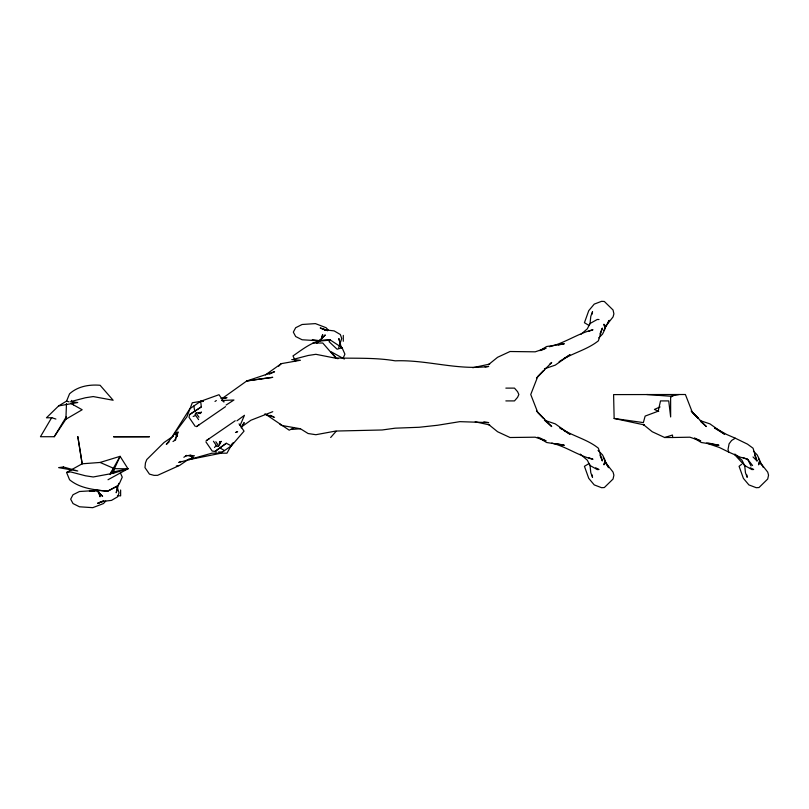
<?xml version="1.0" encoding="UTF-8"?>
<svg xmlns="http://www.w3.org/2000/svg" width="809" height="809" viewBox="0 0 809 809"><rect width="100%" height="100%" fill="white"/><g stroke="black" fill="none" stroke-linecap="round" stroke-linejoin="round"><path stroke-width="1.21" d="M55.912 419.062L51.857 417.747L51.311 418.273L40.45 436.718L54.243 436.718L65.883 419.244L66.49 403.509M589.973 324.065L590.803 316.329L592.522 311.698L592.218 314.034M108.012 479.747L127.984 468.775L120.106 456.327L114.453 468.684L113.472 473.538L110.995 472.456L110.135 474.539M222.313 400.384L224.012 401.992L219.006 394.711L200.672 401.304L201.33 406.897L189.64 414.542L189.003 417.282L195.303 426.464M321.284 339.851L322.649 334.522L321.729 338.061M117.527 487.837L116.203 492.752L118.802 483.297M174.855 440.268L178.202 432.158M589.154 463.486L584.432 466.308L588.76 478.372L594.231 484.904L601.572 487.696L604.333 487.544L613.06 479.019L613.9 475.156L613.07 472.112L604.788 461.636L603.959 464.821L605.112 460.746L604.586 459.118L602.533 454.901L598.063 450.411M741.61 464.305L739.082 466.308L743.41 478.372L748.891 484.904L756.223 487.696L758.994 487.544L767.711 479.019L768.55 475.156L767.721 472.112L759.449 461.636L758.609 464.821L759.762 460.746L759.246 459.118L757.184 454.901L753.462 451.159M321.81 337.889L321.638 338.536L325.279 334.936L316.582 343.077L321.466 339.487L318.159 341.196L330.193 340.104M338.708 347.708L341.711 338.496L340.346 334.522L334.137 330.891L324.844 329.819L320.192 327.948L327.594 330.659M536.488 377.955L543.86 370.441L537.641 376.832L530.744 394.509L537.641 412.185L543.86 418.587L536.488 411.073M58.622 405.916L66.581 401.092L69.564 393.791C77.927 386.287 89.233 384.356 100.104 385.276L113.139 400.243L93.217 396.562L85.461 397.755L70.666 401.618L77.755 402.528L58.622 405.916L46.457 417.788L51.857 417.747M599.975 333.935L602.351 328.09L598.397 340.801C586.717 350.166 571.397 353.23 559.11 361.704M232.284 443.615L226.955 453.192L211.887 453.192L178.759 462.495L181.014 461.363M240.081 425.483L244.46 415.29L236.946 420.811M343.006 358.427L344.907 354.14L342.055 347.708L330.305 340.002C315.641 338.486 304.265 348.224 293 355.92L295.639 361.492M176.301 437.993L176.524 432.572L175.816 433.796L176.787 436.031L176.008 433.634L177.828 432.026M233.073 442.715L231.313 445.88L220.503 453.313L188.821 459.684L192.35 458.39M241.264 427.9L244.187 422.611L241.365 427L250.921 420.235L272.754 411.69M603.777 330.385L609.258 320.465M100.104 462.455L114.453 468.684L127.984 468.775L110.995 472.456L120.106 456.327L100.104 462.455L82.164 463.79L66.581 472.456L69.564 479.747C80.212 488.616 94.511 489.728 107.658 491.285L117.71 485.885L119.398 483.58L122.26 477.138L120.349 472.85M213.455 441.259L217.014 446.447L218.723 445.971L220.554 442.816M54.243 436.718L66.449 416.544M598.812 337.859L602.533 334.117L604.586 329.9L605.112 328.282L603.959 324.207L604.788 327.382L606.699 324.379M607.964 322.366L609.238 320.364M330.305 340.002L329.101 341.711L337.11 349.235L342.055 347.708M604.788 327.382L613.07 316.906L613.9 313.862L613.06 310.009L604.333 301.484L601.572 301.332L594.231 304.113L588.76 310.656L584.432 322.72L589.154 325.531M177.525 435.849L176.898 436.627L176.008 433.634L177.495 434.858M175.037 433.209L166.33 444.424L169.142 441.876M330.669 437.487L336.129 431.288M110.995 472.456L114.453 468.684M105.746 501.054L103.441 503.562L92.772 507.668L79.454 506.788L73.022 503.562L70.666 499.153L73.022 494.744L79.454 491.518L95.159 490.537M214.476 447.458L216.134 445.658M537.641 376.832L551.708 362.462L549.898 364.04M278.67 366.204L281.269 363.656L300.412 360.268L291.746 359.58M581.105 334.178L587.334 328.808L589.983 323.529L597.295 319.454L599.004 319.535M239.039 423.855L244.045 431.136L231.313 445.88L226.328 443.271L215.002 451.442L212.211 451.058L205.901 441.886M265.433 374.891L281.269 363.656M199.429 424.472L196.466 426.636L225.529 406.654M226.328 443.271L215.002 451.442L216.215 451.928M203.14 401.213L200.672 401.304L189.862 408.737L172.56 436.031L186.889 416.827L192.289 402.761L203.069 400.971M189.64 414.542L201.33 406.897M199.692 412.448L196.091 413.035L195.03 414.461L198.589 419.638M215.002 401.456L216.337 400.546M173.359 436.081L164.015 442.503L146.783 459.552L145.458 462.89L144.973 467.612L149.453 474.125L154.034 475.368L157.613 475.328L179.719 465.347L189.063 458.936M173.015 441.522L175.866 439.57M235.227 420.761L206.164 440.743L209.238 438.751M183.855 457.297L186.707 455.336M236.309 432.451L237.634 431.541L235.48 432.461M221.909 398.685L246.745 380.968L274.585 371.695L269.245 374.183M674.898 394.509L670.621 397.34L670.651 416.959L668.73 400.91L660.508 400.91L658.213 411.194L645.137 416.089L643.357 422.601L614.142 418.455L613.596 394.6L685.395 394.509L692.292 412.185L698.511 418.587L691.149 411.073M226.105 405.036L233.953 400L221.626 400.485M753.017 456.974L757.012 460.938L753.048 448.216L747.465 444.121L735.26 438.195L731.589 440.49L729.091 443.797L728.019 449.48L728.798 452.12L740.063 457.095L747.627 459.269L752.562 465.539M563.964 358.478L570.021 354.716L555.287 365.132L544.457 368.793M539.795 350.661L546.651 346.515L564.298 343.754L558.139 345.049M65.883 419.244L82.164 409.748L70.545 403.246M294.183 427.506L289.238 430.196L265.433 414.137M117.163 486.088L107.536 491.184L95.513 490.092L98.809 491.801M102.359 501.277L97.535 503.329L103.886 501.014M540.948 350.53L546.055 348.163L535.214 351.824L510.024 351.511L497.596 357.285L488.535 364.616L489.667 364.09L472.769 367.721M660.063 406.937L654.41 409.425L658.718 411.427M193.169 416.463L195.454 415.563M103.694 501.125L99.214 502.814L102.187 501.469L111.49 500.387L117.689 496.766L119.054 492.782L117.032 486.826M588.507 331.377L592.977 329.748C577.737 333.49 564.793 343.147 549.453 346.727M614.142 418.455L644.328 424.927L643.195 424.401L652.246 431.743L664.685 437.517L672.481 435.03L672.694 437.507L689.875 437.194L700.705 440.865L694.577 438.013M190.772 455.123L185.686 456.033M127.984 468.775L113.139 473.295L93.217 476.976L85.461 475.783L70.666 471.93L66.581 472.456M293.323 359.358L308.118 355.495L315.874 354.302L338.081 358.68M222.93 398.473L227.016 397.634L221.029 398.463M679.125 394.509L670.105 396.208L646.755 394.509M176.301 465.964L178.577 465.559M485.056 366.942L488.707 366.426C457.227 370.532 426.687 359.57 395.186 360.834C375.578 357.487 355.596 358.508 335.796 357.983L322.761 343.016L312.911 342.996M483.833 421.904L488.707 422.601L459.815 421.651L437.618 425.251L419.153 427.273L395.186 428.183L382.151 429.983L335.796 431.045L315.874 434.716L308.118 433.523L300.412 428.75L291.746 429.437M188.325 455.497L193.472 457.227L192.077 457.449L190.337 455.74M95.432 490.699L89.415 491.164L95.543 490.77M664.685 437.517L672.694 437.507M505.847 388.118L514.484 388.118L517.578 391.677L518.872 394.509L517.578 397.34L514.484 400.91L505.847 400.91M218.572 451.958L222.283 452.089M318.999 340.801L302.101 339.77L295.679 336.534L293.323 332.125L295.679 327.716L302.101 324.49L315.429 323.61L326.088 327.716L328.393 330.224M191.682 455.507L189.822 455.427L192.289 457.338L191.682 455.507L194.463 455.811M319.424 340.589L312.072 340.114L318.079 340.589M117.436 495.583L120.632 495.887L120.632 490.001M200.672 401.304L202.867 401.527M300.412 428.75L281.269 425.372L279.54 423.673M707.865 442.938L718.948 445.263L701.302 442.503L694.446 438.367M556.905 443.716L564.298 445.263L546.651 442.503L537.833 437.184M475.186 421.823L489.667 424.927L488.535 424.401L497.596 431.743L510.024 437.517L535.214 437.194L546.055 440.865L539.927 438.013M66.581 401.092L69.089 401.84M264.523 414.117L274.585 417.333M700.189 420.599L709.948 423.886L724.682 434.302L714.58 428.042M706.439 443.089L719.262 447.438L728.798 452.12M551.789 443.089C566.26 446.608 578.486 455.872 592.977 459.269L588.507 457.651M743.158 457.651L747.627 459.269L751.065 466.014M327.473 330.588L321.871 328.474L326.057 330.517M735.26 438.195L726.654 434.463L714.843 427.91M270.317 415.33L273.523 416.837M750.277 467.794L753.654 469.493L751.945 469.574L744.634 465.499L734.643 454.628M595.616 467.794L599.004 469.493L597.295 469.574L589.983 465.499L587.334 460.22L580.225 454.082M344.331 359.044L330.669 351.531L335.351 356.85M560.182 427.91C572.175 436.081 587.071 439.065 598.397 448.216L602.351 460.938L599.975 455.093M219.765 447.781L224.467 450.593M559.929 428.042L561.942 429.296M563.964 430.55L570.021 434.302L555.287 423.886L544.457 420.225L551.708 426.565L537.641 412.185M95.887 489.637L97.838 491.083M734.875 454.082L741.984 460.22L744.634 465.499M700.928 421.813L706.368 426.565L692.292 412.185M190.449 455.679L192.289 457.338M95.674 489.829L102.622 496.342L98.981 492.752L100.003 496.766L98.769 492.034M196.091 413.035L198.974 417.232M215.841 441.765L218.723 445.971M176.008 433.634L177.019 435.111M759.449 461.636L761.35 464.649M604.788 461.636L608.601 467.663M758.438 458.642L763.312 467.46M603.17 457.54L608.651 467.46M71.394 400.404L73.508 404.854M754.625 455.093L757.012 460.938M341.449 347.991L338.85 338.536L340.013 342.794M116.84 486.522L117.366 488.484M193.836 406.017L194.767 411.417M746.879 474.984L747.182 477.33L745.453 472.699L744.634 464.963M592.218 474.984L592.522 477.33L590.803 472.699L589.973 464.963M343.289 335.391L343.289 341.277M219.805 441.765L219.279 443.565L221.383 441.401L219.805 441.765M201.31 412.185L200.399 413.53L198.529 413.369L201.31 412.185M260.791 378.885L246.745 380.968L272.754 377.328L260.791 378.885M63.385 466.975L58.622 467.632L77.755 471.01L63.385 466.975M149.352 436.718L113.644 436.769L149.352 436.718M82.164 463.79L77.846 436.718L82.164 463.79"/></g></svg>
